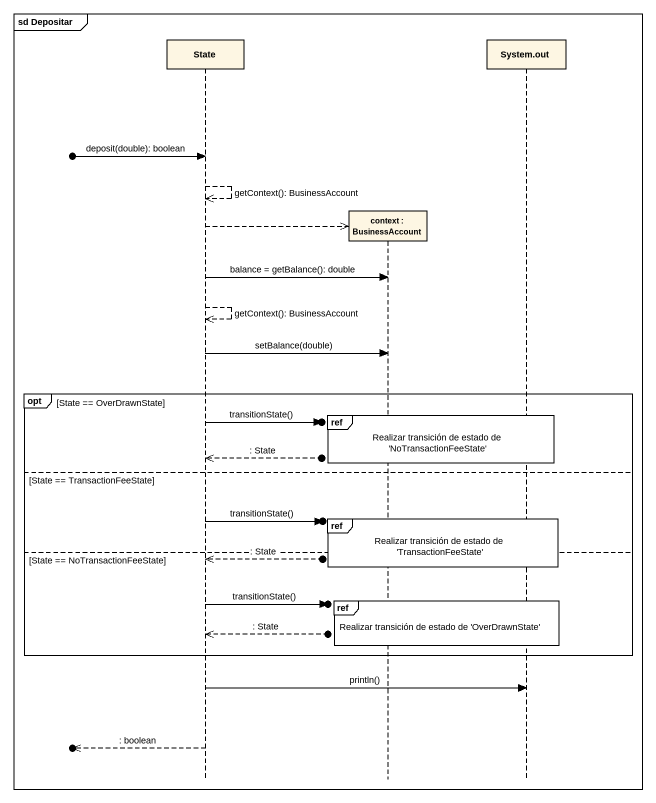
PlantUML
@startuml
mainframe sd Depositar
hide footbox
participant "State" as State_
participant "context : BusinessAccount" as context
participant "System.out" as System_out

[o-> State_ : deposit(double): boolean
State_ -->> State_ : getContext(): BusinessAccount
State_ -->> context **
State_ -> context : balance = getBalance(): double
State_ -->> State_ : getContext(): BusinessAccount
State_ -> context : setBalance(double)
opt State == OverDrawnState
  ref over context, System_out : Realizar transición de estado de 'NoTransactionFeeState'
  State_ ->o] : transitionState()
  State_ <<--o] : : State
else State == TransactionFeeState
  ref over context, System_out : Realizar transición de estado de 'TransactionFeeState'
  State_ ->o] : transitionState()
else State == NoTransactionFeeState
  State_ <<--o] : : State
  ref over context, System_out : Realizar transición de estado de 'OverDrawnState'
  State_ ->o] : transitionState()
  State_ <<--o] : : State
end
State_ -> System_out : println()
[o<<-- State_ : : boolean
@enduml
